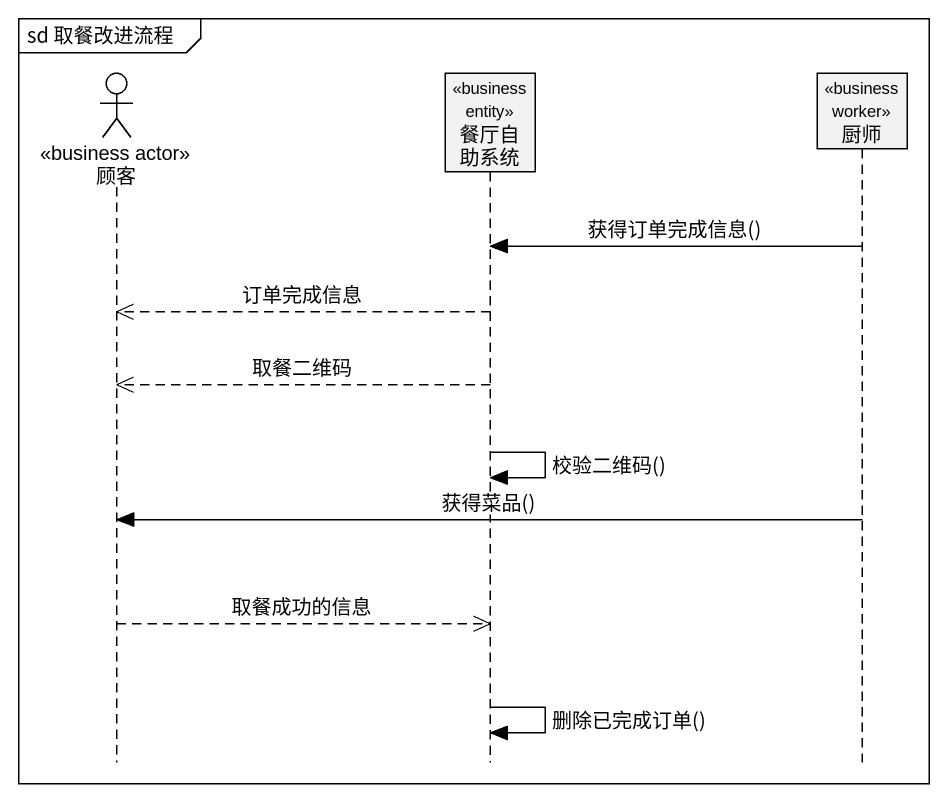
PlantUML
@startuml
mainframe sd 取餐改进流程
hide footbox
actor 顾客 <<business actor>>
participant 餐厅自助系统 <<business entity>>
participant 厨师 <<business worker>>

厨师 -> 餐厅自助系统 : 获得订单完成信息()
餐厅自助系统 -->> 顾客 : 订单完成信息
餐厅自助系统 -->> 顾客 : 取餐二维码
餐厅自助系统 -> 餐厅自助系统 : 校验二维码()
厨师 -> 顾客 : 获得菜品()
顾客 -->> 餐厅自助系统 : 取餐成功的信息
餐厅自助系统 -> 餐厅自助系统 : 删除已完成订单()
@enduml
